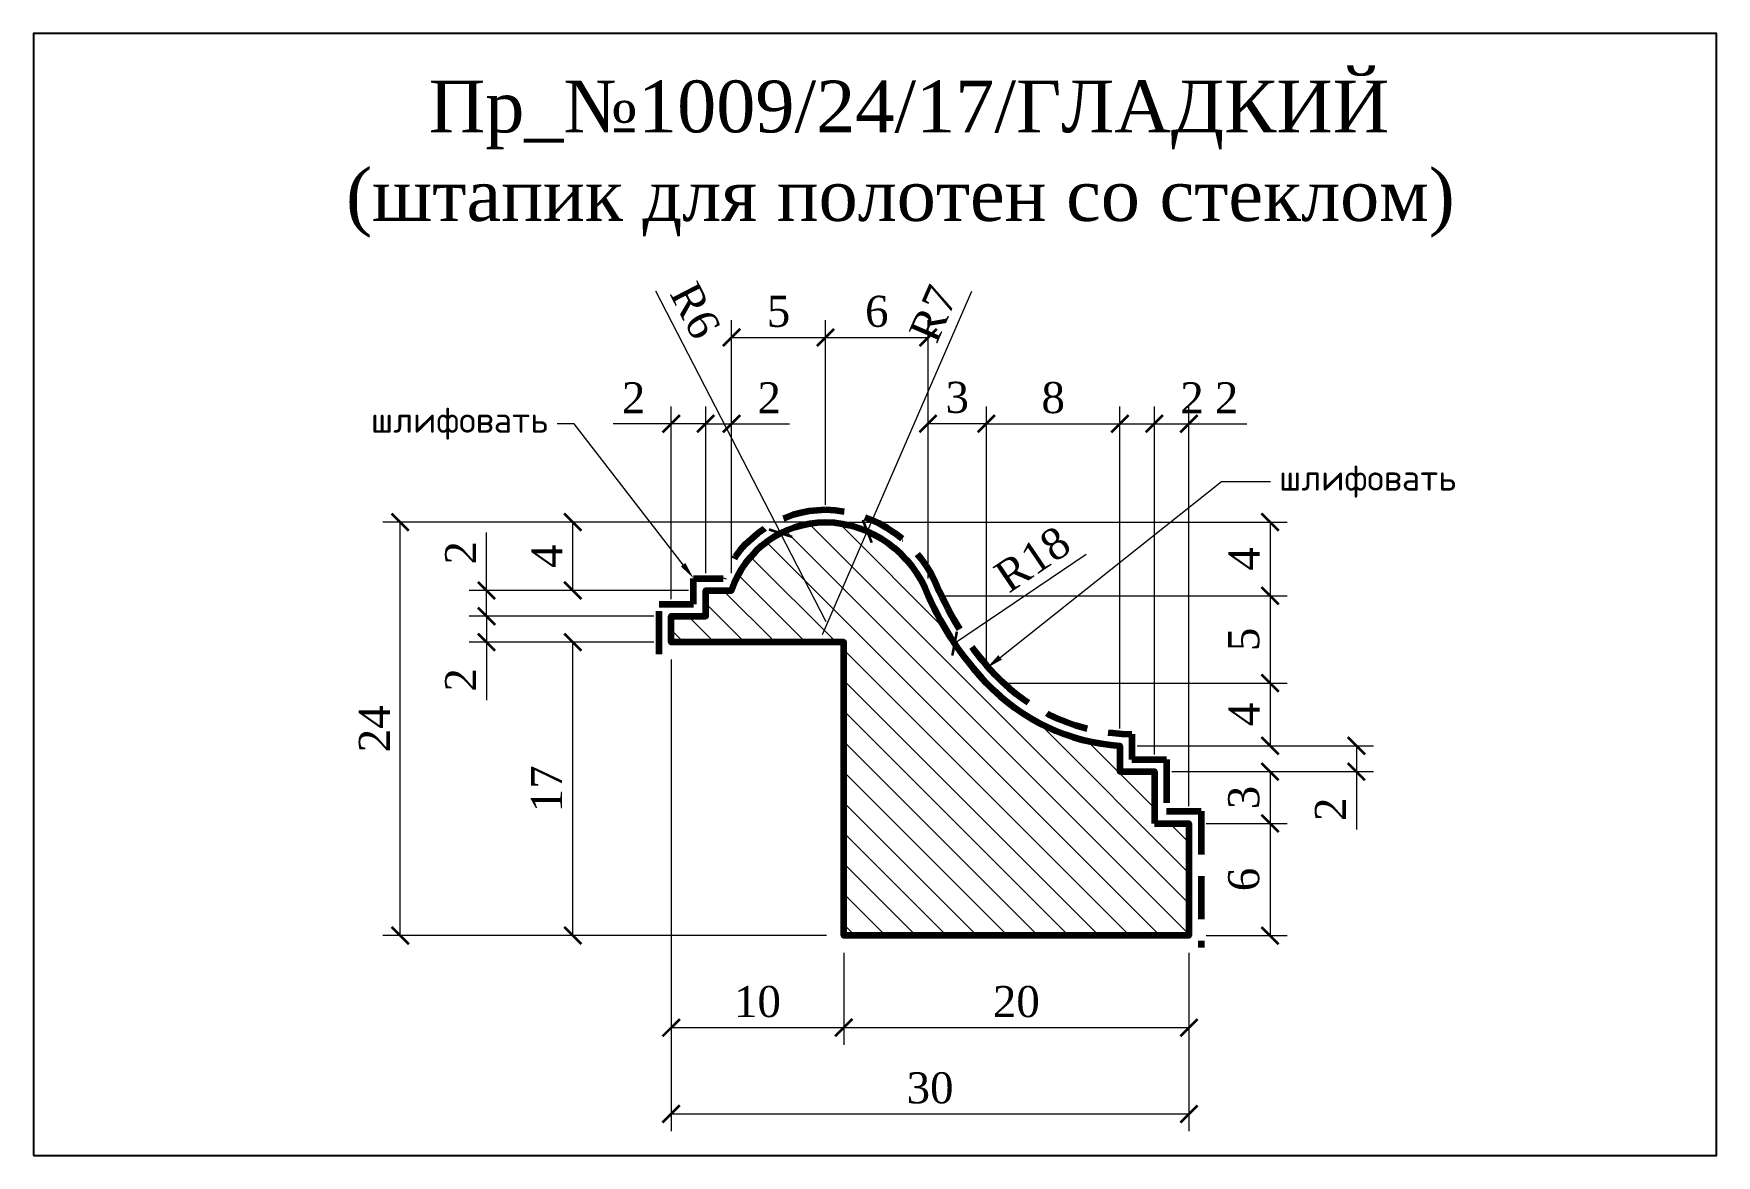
# Model space of a CAD drawing. Header units: millimetres. Extents: x 305112.1 to 305209.6, y -92837.1 to -92772.1.
import ezdxf
from ezdxf import colors
from ezdxf.entities.mleader import LeaderData, LeaderLine
from ezdxf.math import Vec2, Vec3

# ---------------------------------------------------------------- set-up
doc = ezdxf.new("R2010")
doc.units = ezdxf.units.MM
doc.header["$MEASUREMENT"] = 0
doc.linetypes.add('HIDDEN', pattern=[0.375, 0.25, -0.125])
doc.layers.add('Outside panel', color=7, linetype='Continuous', lineweight=18, true_color=0x7f5e57)
doc.layers.add('линия 50', color=1, linetype='Continuous', lineweight=211)
doc.layers.add('служебный слой РАЗМЕРЫ', color=7, linetype='Continuous', lineweight=9)
doc.layers.add('размеры в модели', color=7, linetype='Continuous')
doc.styles.add('ELECT', font='times.ttf')
doc.styles.get("Standard").update_dxf_attribs({"font": 'times.ttf'})
doc.styles.add('ЕСКД профили текст', font='isocpeur.ttf')
doc.dimstyles.new('M_1', dxfattribs={"dimtxt": 1.8, "dimasz": 1, "dimexe": 1, "dimexo": 1, "dimgap": 0.6, "dimtad": 1, "dimdec": 0, "dimdsep": 46, "dimtxsty": 'Standard', "dimblk": 'ARCHTICK', "dimcen": -5, "dimclrd": 7, "dimclre": 7, "dimclrt": 7, "dimadec": 0, "dimazin": 0, "dimtfac": 1, "dimtdec": 0, "dimtmove": 0, "dimatfit": 3, "dimfxl": 1, "dimtolj": 1, "dimtzin": 0, "dimlwd": 5, "dimlwe": 5, "dimarcsym": 0})

# ---------------------------------------------------------------- blocks, each defined once
blk = doc.blocks.new('_ArchTick')
at = {"color": 0, "linetype": 'ByBlock', "const_width": 0.15}
blk.add_lwpolyline([(-0.5, -0.5), (0.5, 0.5)], dxfattribs=at)
blk = doc.blocks.new('*D18')
at = {"layer": 'Defpoints', "color": 0, "ltscale": 1000, "transparency": 16777216}
for p in [(305179.0519565849, -92794.71619010497), (305177.0520824913, -92814.87805143098), (305179.0519565849, -92817.87805143154)]:
    blk.add_point(p, dxfattribs=at)
at = {"layer": 'размеры в модели', "color": 7, "lineweight": 5, "ltscale": 1000, "transparency": 16777216}
for p, q in [((305177.0520824913, -92813.87805143098), (305177.0520824913, -92793.71619010497)), ((305179.0519565849, -92816.87805143154), (305179.0519565849, -92793.71619010497)), ((305177.0520824913, -92794.71619010497), (305179.0519565849, -92794.71619010497)), ((305179.0519565849, -92794.71619010497), (305182.4134562244, -92794.71619010497))]:
    blk.add_line(p, q, dxfattribs=at)
at = {"layer": 'размеры в модели', "color": 7, "lineweight": 5, "ltscale": 1000, "transparency": 16777216, "rotation": 180}
blk.add_blockref('_ArchTick', (305177.0520824913, -92794.71619010497), dxfattribs=at)
at = {"layer": 'размеры в модели', "color": 7, "lineweight": 5, "ltscale": 1000, "transparency": 16777216}
blk.add_blockref('_ArchTick', (305179.0519565849, -92794.71619010497), dxfattribs=at)
at = {"layer": 'размеры в модели', "color": 7, "ltscale": 1000, "transparency": 16777216, "insert": (305181.2327064046, -92793.21619010497), "char_height": 1.8, "attachment_point": 5}
blk.add_mtext('\\A1;2', dxfattribs=at)
blk = doc.blocks.new('*D21')
at = {"layer": 'Defpoints', "color": 0, "ltscale": 1000, "transparency": 16777216}
for p in [(305179.0519565849, -92817.87805143154), (305179.0519565849, -92824.37805143098), (305183.7520824932, -92824.37805143098)]:
    blk.add_point(p, dxfattribs=at)
at = {"layer": 'размеры в модели', "color": 7, "lineweight": 5, "ltscale": 1000, "transparency": 16777216}
for p, q in [((305180.0519565849, -92817.87805143154), (305184.7520824932, -92817.87805143154)), ((305183.7520824932, -92817.87805143154), (305183.7520824932, -92824.37805143098)), ((305180.0519565849, -92824.37805143098), (305184.7520824932, -92824.37805143098))]:
    blk.add_line(p, q, dxfattribs=at)
for p, rotation in [((305183.7520824932, -92817.87805143154), 90), ((305183.7520824932, -92824.37805143098), 270)]:
    blk.add_blockref('_ArchTick', p, dxfattribs=dict(at, rotation=rotation))
at = {"layer": 'размеры в модели', "color": 7, "ltscale": 1000, "transparency": 16777216, "insert": (305182.2365093137, -92821.1280514312), "char_height": 1.8, "attachment_point": 5, "rotation": 90}
blk.add_mtext('\\A1;6', dxfattribs=at)
blk = doc.blocks.new('*D19')
at = {"layer": 'Defpoints', "color": 0, "ltscale": 1000, "transparency": 16777216}
for p in [(305180.1142572355, -92797.54237085818), (305165.4741697978, -92807.45800974796)]:
    blk.add_point(p, dxfattribs=at)
at = {"layer": 'размеры в модели', "color": 7, "lineweight": 5, "ltscale": 1000, "transparency": 16777216}
blk.add_line((305173.0880690024, -92802.30116383584), (305165.4741697978, -92807.45800974796), dxfattribs=at)
at = {"layer": 'размеры в модели', "color": 7, "lineweight": 5, "ltscale": 1000, "transparency": 16777216, "rotation": 214.1095375039375}
blk.add_blockref('_ArchTick', (305165.4741697978, -92807.45800974796), dxfattribs=at)
at = {"layer": 'размеры в модели', "color": 7, "ltscale": 1000, "transparency": 16777216, "insert": (305169.9894075405, -92802.56939235408), "char_height": 1.8, "attachment_point": 5, "rotation": 34.109537503937474}
blk.add_mtext('\\A1;R18', dxfattribs=at)
blk = doc.blocks.new('*D10')
at = {"layer": 'Defpoints', "color": 0, "ltscale": 1000, "transparency": 16777216}
for p in [(305160.414612801, -92800.95365639213), (305157.8161999777, -92806.93814787795)]:
    blk.add_point(p, dxfattribs=at)
at = {"layer": 'размеры в модели', "color": 7, "lineweight": 5, "ltscale": 1000, "transparency": 16777216}
for p in [(305166.4529505366, -92787.04655878188), (305157.8161999777, -92806.93814787795)]:
    blk.add_line(p, (305160.414612801, -92800.95365639213), dxfattribs=at)
at = {"layer": 'размеры в модели', "color": 7, "lineweight": 5, "ltscale": 1000, "transparency": 16777216, "rotation": 246.5299443198682}
blk.add_blockref('_ArchTick', (305160.414612801, -92800.95365639213), dxfattribs=at)
at = {"layer": 'размеры в модели', "color": 7, "ltscale": 1000, "transparency": 16777216, "insert": (305164.2363345023, -92788.33981049096), "char_height": 1.8, "attachment_point": 5, "rotation": 66.52994431986822}
blk.add_mtext('\\A1;R7', dxfattribs=at)
blk = doc.blocks.new('*D11')
at = {"layer": 'Defpoints', "color": 0, "ltscale": 1000, "transparency": 16777216}
for p in [(305155.389564081, -92801.05871690805), (305158.038150241, -92806.19527547827)]:
    blk.add_point(p, dxfattribs=at)
at = {"layer": 'размеры в модели', "color": 7, "lineweight": 5, "ltscale": 1000, "transparency": 16777216}
for p in [(305148.1454540771, -92787.00978926338), (305158.038150241, -92806.19527547827)]:
    blk.add_line(p, (305155.389564081, -92801.05871690805), dxfattribs=at)
at = {"layer": 'размеры в модели', "color": 7, "lineweight": 5, "ltscale": 1000, "transparency": 16777216, "rotation": 297.2771876432713}
blk.add_blockref('_ArchTick', (305155.389564081, -92801.05871690805), dxfattribs=at)
at = {"layer": 'размеры в модели', "color": 7, "ltscale": 1000, "transparency": 16777216, "insert": (305150.4443096214, -92788.16111817984), "char_height": 1.8, "attachment_point": 5, "rotation": 297.2771876432713}
blk.add_mtext('\\A1;R6', dxfattribs=at)
blk = doc.blocks.new('*D6')
at = {"layer": 'Defpoints', "color": 0, "ltscale": 1000, "transparency": 16777216}
for p in [(305149.0520824913, -92805.87805143098), (305138.3520824933, -92807.37805143098), (305149.0520824913, -92807.37805143098)]:
    blk.add_point(p, dxfattribs=at)
at = {"layer": 'размеры в модели', "color": 7, "lineweight": 5, "ltscale": 1000, "transparency": 16777216}
for p, q in [((305148.0520824913, -92805.87805143098), (305137.3520824933, -92805.87805143098)), ((305138.3520824933, -92805.87805143098), (305138.3520824933, -92807.37805143098)), ((305148.0520824913, -92807.37805143098), (305137.3520824933, -92807.37805143098)), ((305138.3520824933, -92807.37805143098), (305138.3520824933, -92810.73955107048))]:
    blk.add_line(p, q, dxfattribs=at)
for p, rotation in [((305138.3520824933, -92805.87805143098), 90), ((305138.3520824933, -92807.37805143098), 270)]:
    blk.add_blockref('_ArchTick', p, dxfattribs=dict(at, rotation=rotation))
at = {"layer": 'размеры в модели', "color": 7, "ltscale": 1000, "transparency": 16777216, "insert": (305136.8520824933, -92809.55880125068), "char_height": 1.8, "attachment_point": 5, "rotation": 90}
blk.add_mtext('\\A1;2', dxfattribs=at)
blk = doc.blocks.new('*D8')
at = {"layer": 'Defpoints', "color": 0, "ltscale": 1000, "transparency": 16777216}
for p in [(305138.3520824932, -92804.37805143098), (305151.0520824913, -92804.37805143098), (305149.0520824913, -92805.87805143098)]:
    blk.add_point(p, dxfattribs=at)
at = {"layer": 'размеры в модели', "color": 7, "lineweight": 5, "ltscale": 1000, "transparency": 16777216}
for p, q in [((305138.3520824932, -92804.37805143098), (305138.3520824932, -92801.01655179147)), ((305150.0520824913, -92804.37805143098), (305137.3520824932, -92804.37805143098)), ((305138.3520824932, -92805.87805143098), (305138.3520824932, -92804.37805143098)), ((305148.0520824913, -92805.87805143098), (305137.3520824932, -92805.87805143098))]:
    blk.add_line(p, q, dxfattribs=at)
for p, rotation in [((305138.3520824932, -92804.37805143098), 90), ((305138.3520824932, -92805.87805143098), 270)]:
    blk.add_blockref('_ArchTick', p, dxfattribs=dict(at, rotation=rotation))
at = {"layer": 'размеры в модели', "color": 7, "ltscale": 1000, "transparency": 16777216, "insert": (305136.8520824932, -92802.19730161116), "char_height": 1.8, "attachment_point": 5, "rotation": 90}
blk.add_mtext('\\A1;2', dxfattribs=at)
blk = doc.blocks.new('*D22')
at = {"layer": 'Defpoints', "color": 0, "ltscale": 1000, "transparency": 16777216}
for p in [(305177.0520824913, -92814.87805143098), (305179.0519565849, -92817.87805143154), (305183.7520824932, -92817.87805143154)]:
    blk.add_point(p, dxfattribs=at)
at = {"layer": 'размеры в модели', "color": 7, "lineweight": 5, "ltscale": 1000, "transparency": 16777216}
for p, q in [((305178.0520824913, -92814.87805143098), (305184.7520824932, -92814.87805143098)), ((305183.7520824932, -92814.87805143098), (305183.7520824932, -92817.87805143154)), ((305180.0519565849, -92817.87805143154), (305184.7520824932, -92817.87805143154))]:
    blk.add_line(p, q, dxfattribs=at)
for p, rotation in [((305183.7520824932, -92814.87805143098), 90), ((305183.7520824932, -92817.87805143154), 270)]:
    blk.add_blockref('_ArchTick', p, dxfattribs=dict(at, rotation=rotation))
at = {"layer": 'размеры в модели', "color": 7, "ltscale": 1000, "transparency": 16777216, "insert": (305182.2365093137, -92816.3780514312), "char_height": 1.8, "attachment_point": 5, "rotation": 90}
blk.add_mtext('\\A1;3', dxfattribs=at)
blk = doc.blocks.new('*D23')
at = {"layer": 'Defpoints', "color": 0, "ltscale": 1000, "transparency": 16777216}
for p in [(305175.0520824913, -92813.37805143098), (305177.0520824913, -92814.87805143098), (305188.7520824932, -92814.87805143098)]:
    blk.add_point(p, dxfattribs=at)
at = {"layer": 'размеры в модели', "color": 7, "lineweight": 5, "ltscale": 1000, "transparency": 16777216}
for p, q in [((305176.0520824913, -92813.37805143098), (305189.7520824932, -92813.37805143098)), ((305188.7520824932, -92813.37805143098), (305188.7520824932, -92814.87805143098)), ((305178.0520824913, -92814.87805143098), (305189.7520824932, -92814.87805143098)), ((305188.7520824932, -92814.87805143098), (305188.7520824932, -92818.23955107048))]:
    blk.add_line(p, q, dxfattribs=at)
for p, rotation in [((305188.7520824932, -92813.37805143098), 90), ((305188.7520824932, -92814.87805143098), 270)]:
    blk.add_blockref('_ArchTick', p, dxfattribs=dict(at, rotation=rotation))
at = {"layer": 'размеры в модели', "color": 7, "ltscale": 1000, "transparency": 16777216, "insert": (305187.2520824932, -92817.05880125068), "char_height": 1.8, "attachment_point": 5, "rotation": 90}
blk.add_mtext('\\A1;2', dxfattribs=at)
blk = doc.blocks.new('*D24')
at = {"layer": 'Defpoints', "color": 0, "ltscale": 1000, "transparency": 16777216}
for p in [(305167.316443484, -92809.74351908125), (305175.0520824913, -92813.37805143098), (305183.7520824932, -92813.37805143098)]:
    blk.add_point(p, dxfattribs=at)
at = {"layer": 'размеры в модели', "color": 7, "lineweight": 5, "ltscale": 1000, "transparency": 16777216}
for p, q in [((305168.316443484, -92809.74351908125), (305184.7520824932, -92809.74351908125)), ((305183.7520824932, -92809.74351908125), (305183.7520824932, -92813.37805143098)), ((305176.0520824913, -92813.37805143098), (305184.7520824932, -92813.37805143098))]:
    blk.add_line(p, q, dxfattribs=at)
for p, rotation in [((305183.7520824932, -92809.74351908125), 90), ((305183.7520824932, -92813.37805143098), 270)]:
    blk.add_blockref('_ArchTick', p, dxfattribs=dict(at, rotation=rotation))
at = {"layer": 'размеры в модели', "color": 7, "ltscale": 1000, "transparency": 16777216, "insert": (305182.2520824932, -92811.56078525605), "char_height": 1.8, "attachment_point": 5, "rotation": 90}
blk.add_mtext('\\A1;4', dxfattribs=at)
blk = doc.blocks.new('*D25')
at = {"layer": 'Defpoints', "color": 0, "ltscale": 1000, "transparency": 16777216}
for p in [(305163.9386348817, -92804.6838900418), (305167.316443484, -92809.74351908125), (305183.7520824932, -92809.74351908125)]:
    blk.add_point(p, dxfattribs=at)
at = {"layer": 'размеры в модели', "color": 7, "lineweight": 5, "ltscale": 1000, "transparency": 16777216}
for p, q in [((305164.9386348817, -92804.6838900418), (305184.7520824932, -92804.6838900418)), ((305183.7520824932, -92804.6838900418), (305183.7520824932, -92809.74351908125)), ((305168.316443484, -92809.74351908125), (305184.7520824932, -92809.74351908125))]:
    blk.add_line(p, q, dxfattribs=at)
for p, rotation in [((305183.7520824932, -92804.6838900418), 90), ((305183.7520824932, -92809.74351908125), 270)]:
    blk.add_blockref('_ArchTick', p, dxfattribs=dict(at, rotation=rotation))
at = {"layer": 'размеры в модели', "color": 7, "ltscale": 1000, "transparency": 16777216, "insert": (305182.2365093137, -92807.21370456147), "char_height": 1.8, "attachment_point": 5, "rotation": 90}
blk.add_mtext('\\A1;5', dxfattribs=at)
blk = doc.blocks.new('*D26')
at = {"layer": 'Defpoints', "color": 0, "ltscale": 1000, "transparency": 16777216}
for p in [(305157.9916832391, -92800.41625450496), (305163.9386348817, -92804.6838900418), (305183.7520824932, -92804.6838900418)]:
    blk.add_point(p, dxfattribs=at)
at = {"layer": 'размеры в модели', "color": 7, "lineweight": 5, "ltscale": 1000, "transparency": 16777216}
for p, q in [((305158.9916832391, -92800.41625450496), (305184.7520824932, -92800.41625450496)), ((305183.7520824932, -92800.41625450496), (305183.7520824932, -92804.6838900418)), ((305164.9386348817, -92804.6838900418), (305184.7520824932, -92804.6838900418))]:
    blk.add_line(p, q, dxfattribs=at)
for p, rotation in [((305183.7520824932, -92800.41625450496), 90), ((305183.7520824932, -92804.6838900418), 270)]:
    blk.add_blockref('_ArchTick', p, dxfattribs=dict(at, rotation=rotation))
at = {"layer": 'размеры в модели', "color": 7, "ltscale": 1000, "transparency": 16777216, "insert": (305182.2520824932, -92802.55007227331), "char_height": 1.8, "attachment_point": 5, "rotation": 90}
blk.add_mtext('\\A1;4', dxfattribs=at)
blk = doc.blocks.new('*D20')
at = {"layer": 'Defpoints', "color": 0, "ltscale": 1000, "transparency": 16777216}
for p in [(305177.0520824913, -92794.71619010497), (305175.0520824913, -92813.37805143098), (305177.0520824913, -92814.87805143098)]:
    blk.add_point(p, dxfattribs=at)
at = {"layer": 'размеры в модели', "color": 7, "lineweight": 5, "ltscale": 1000, "transparency": 16777216}
for p, q in [((305175.0520824913, -92812.37805143098), (305175.0520824913, -92793.71619010497)), ((305177.0520824913, -92813.87805143098), (305177.0520824913, -92793.71619010497)), ((305175.0520824913, -92794.71619010497), (305177.0520824913, -92794.71619010497)), ((305177.0520824913, -92794.71619010497), (305180.4135821309, -92794.71619010497))]:
    blk.add_line(p, q, dxfattribs=at)
at = {"layer": 'размеры в модели', "color": 7, "lineweight": 5, "ltscale": 1000, "transparency": 16777216, "rotation": 180}
blk.add_blockref('_ArchTick', (305175.0520824913, -92794.71619010497), dxfattribs=at)
at = {"layer": 'размеры в модели', "color": 7, "lineweight": 5, "ltscale": 1000, "transparency": 16777216}
blk.add_blockref('_ArchTick', (305177.0520824913, -92794.71619010497), dxfattribs=at)
at = {"layer": 'размеры в модели', "color": 7, "ltscale": 1000, "transparency": 16777216, "insert": (305179.2328323111, -92793.21619010497), "char_height": 1.8, "attachment_point": 5}
blk.add_mtext('\\A1;2', dxfattribs=at)
blk = doc.blocks.new('*D13')
at = {"layer": 'Defpoints', "color": 0, "ltscale": 1000, "transparency": 16777216}
for p in [(305163.9386348817, -92794.71619010497), (305163.9386348817, -92804.6838900418), (305167.316443484, -92809.74351908125)]:
    blk.add_point(p, dxfattribs=at)
at = {"layer": 'размеры в модели', "color": 7, "lineweight": 5, "ltscale": 1000, "transparency": 16777216}
for p, q in [((305163.9386348817, -92803.6838900418), (305163.9386348817, -92793.71619010497)), ((305167.316443484, -92808.74351908125), (305167.316443484, -92793.71619010497)), ((305167.316443484, -92794.71619010497), (305163.9386348817, -92794.71619010497))]:
    blk.add_line(p, q, dxfattribs=at)
at = {"layer": 'размеры в модели', "color": 7, "lineweight": 5, "ltscale": 1000, "transparency": 16777216, "rotation": 180}
blk.add_blockref('_ArchTick', (305163.9386348817, -92794.71619010497), dxfattribs=at)
at = {"layer": 'размеры в модели', "color": 7, "lineweight": 5, "ltscale": 1000, "transparency": 16777216}
blk.add_blockref('_ArchTick', (305167.316443484, -92794.71619010497), dxfattribs=at)
at = {"layer": 'размеры в модели', "color": 7, "ltscale": 1000, "transparency": 16777216, "insert": (305165.6275391829, -92793.20061692545), "char_height": 1.8, "attachment_point": 5}
blk.add_mtext('\\A1;3', dxfattribs=at)
blk = doc.blocks.new('*D16')
at = {"layer": 'Defpoints', "color": 0, "ltscale": 1000, "transparency": 16777216}
for p in [(305152.5520824913, -92794.71619010497), (305151.0520824913, -92804.37805143098), (305152.5520824913, -92804.37805143096)]:
    blk.add_point(p, dxfattribs=at)
at = {"layer": 'размеры в модели', "color": 7, "lineweight": 5, "ltscale": 1000, "transparency": 16777216}
for p, q in [((305151.0520824913, -92803.37805143098), (305151.0520824913, -92793.71619010497)), ((305152.5520824913, -92803.37805143096), (305152.5520824913, -92793.71619010497)), ((305151.0520824913, -92794.71619010497), (305152.5520824913, -92794.71619010497)), ((305152.5520824913, -92794.71619010497), (305155.9135821309, -92794.71619010497))]:
    blk.add_line(p, q, dxfattribs=at)
at = {"layer": 'размеры в модели', "color": 7, "lineweight": 5, "ltscale": 1000, "transparency": 16777216, "rotation": 180}
blk.add_blockref('_ArchTick', (305151.0520824913, -92794.71619010497), dxfattribs=at)
at = {"layer": 'размеры в модели', "color": 7, "lineweight": 5, "ltscale": 1000, "transparency": 16777216}
blk.add_blockref('_ArchTick', (305152.5520824913, -92794.71619010497), dxfattribs=at)
at = {"layer": 'размеры в модели', "color": 7, "ltscale": 1000, "transparency": 16777216, "insert": (305154.7328323111, -92793.21619010497), "char_height": 1.8, "attachment_point": 5}
blk.add_mtext('\\A1;2', dxfattribs=at)
blk = doc.blocks.new('*D17')
at = {"layer": 'Defpoints', "color": 0, "ltscale": 1000, "transparency": 16777216}
for p in [(305149.0520824913, -92794.71619010497), (305151.0520824913, -92804.37805143098), (305149.0520824913, -92805.87805143098)]:
    blk.add_point(p, dxfattribs=at)
at = {"layer": 'размеры в модели', "color": 7, "lineweight": 5, "ltscale": 1000, "transparency": 16777216}
for p, q in [((305149.0520824913, -92804.87805143098), (305149.0520824913, -92793.71619010497)), ((305151.0520824913, -92803.37805143098), (305151.0520824913, -92793.71619010497)), ((305149.0520824913, -92794.71619010497), (305145.6905828518, -92794.71619010497)), ((305151.0520824913, -92794.71619010497), (305149.0520824913, -92794.71619010497))]:
    blk.add_line(p, q, dxfattribs=at)
at = {"layer": 'размеры в модели', "color": 7, "lineweight": 5, "ltscale": 1000, "transparency": 16777216, "rotation": 180}
blk.add_blockref('_ArchTick', (305149.0520824913, -92794.71619010497), dxfattribs=at)
at = {"layer": 'размеры в модели', "color": 7, "lineweight": 5, "ltscale": 1000, "transparency": 16777216}
blk.add_blockref('_ArchTick', (305151.0520824913, -92794.71619010497), dxfattribs=at)
at = {"layer": 'размеры в модели', "color": 7, "ltscale": 1000, "transparency": 16777216, "insert": (305146.8713326716, -92793.21619010497), "char_height": 1.8, "attachment_point": 5}
blk.add_mtext('\\A1;2', dxfattribs=at)
blk = doc.blocks.new('*D7')
at = {"layer": 'Defpoints', "color": 0, "ltscale": 1000, "transparency": 16777216}
for p in [(305143.3520824933, -92807.37805143098), (305149.0520824913, -92807.37805143098), (305159.0520824913, -92824.37805143098)]:
    blk.add_point(p, dxfattribs=at)
at = {"layer": 'размеры в модели', "color": 7, "lineweight": 5, "ltscale": 1000, "transparency": 16777216}
for p, q in [((305148.0520824913, -92807.37805143098), (305142.3520824933, -92807.37805143098)), ((305143.3520824933, -92824.37805143098), (305143.3520824933, -92807.37805143098)), ((305158.0520824913, -92824.37805143098), (305142.3520824933, -92824.37805143098))]:
    blk.add_line(p, q, dxfattribs=at)
for p, rotation in [((305143.3520824933, -92807.37805143098), 90), ((305143.3520824933, -92824.37805143098), 270)]:
    blk.add_blockref('_ArchTick', p, dxfattribs=dict(at, rotation=rotation))
at = {"layer": 'размеры в модели', "color": 7, "ltscale": 1000, "transparency": 16777216, "insert": (305141.8339137838, -92815.87805143092), "char_height": 1.8, "attachment_point": 5, "rotation": 90}
blk.add_mtext('\\A1;17', dxfattribs=at)

msp = doc.modelspace()

# ---------------------------------------------------------------- hatches: boundary and pattern name
at = {"layer": 'Outside panel', "ltscale": 1000}
h = msp.add_hatch(dxfattribs=at)
h.set_pattern_fill('ANSI31', color=256, scale=10, angle=90)
h.set_pattern_definition([(135, (-2126.353090229735, -1849.366136033641), (-0.8838834764831844, -0.8838834764831844), [])])
edge = h.paths.add_edge_path()
edge.add_line((305177.0520195381, -92817.87805143154), (305179.0519565849, -92817.87805143154))
edge.add_line((305179.0519565849, -92817.87805143154), (305179.0519565849, -92824.37805143098))
edge.add_line((305179.0519565849, -92824.37805143098), (305159.0520824913, -92824.37805143098))
edge.add_line((305159.0520824913, -92824.37805143098), (305159.0520824913, -92807.37805143098))
edge.add_line((305159.0520824913, -92807.37805143098), (305149.0520824913, -92807.37805143098))
edge.add_line((305149.0520824913, -92807.37805143098), (305149.0520824913, -92805.87805143098))
edge.add_line((305149.0520824913, -92805.87805143098), (305151.0520824913, -92805.87805143098))
edge.add_line((305151.0520824913, -92805.87805143098), (305151.0520824913, -92804.37805143098))
edge.add_line((305151.0520824913, -92804.37805143098), (305152.5520824913, -92804.37805143098))
edge.add_arc((305158.038150241, -92806.1952754782), 5.779207782331973, 90.46068455736491, 161.6728856375207, ccw=False)
edge.add_arc((305157.8161999779, -92806.938147878), 6.524253792139785, 20.213519881731713, 88.45872596648218, ccw=False)
edge.add_arc((305180.1142572354, -92797.54237085817), 17.68196976517004, 203.8214047961367, 223.6327461425835)
edge.add_arc((305175.8332850779, -92801.66593409872), 11.73814167087473, 223.4837273961982, 266.184002524271)
edge.add_line((305175.0520824913, -92813.37805143098), (305175.0520824913, -92814.87805143098))
edge.add_line((305175.0520824913, -92814.87805143098), (305177.0520824913, -92814.87805143098))
edge.add_line((305177.0520824913, -92814.87805143098), (305177.0520824913, -92817.87805143154))

# ---------------------------------------------------------------- linework, layer by layer
at = {"color": 6, "ltscale": 1000}
msp.add_lwpolyline([(305112.1119021005, -92837.11349005986), (305209.6119021005, -92837.11349005986), (305209.6119021005, -92772.11349005986), (305112.1119021005, -92772.11349005986)], close=True, dxfattribs=at)
at = {"layer": 'линия 50', "color": 1, "linetype": 'HIDDEN', "ltscale": 10, "true_color": 0xff0909}
msp.add_lwpolyline([(305148.3520824913, -92808.07805143097), (305148.3520824913, -92805.17805143096), (305150.3520824913, -92805.17805143096), (305150.3520824913, -92803.67805143096), (305152.0679143509, -92803.67805143096, -0.2999483157688139), (305157.9983229535, -92799.71619010495, -0.3064982238187128), (305164.5876007907, -92804.42061458422, 0.08635746193229545), (305167.8237192899, -92809.26115808704, 0.2039043241704876), (305175.7520824914, -92812.70377708031), (305175.7520824914, -92814.17805143096), (305177.7520824914, -92814.17805143096), (305177.7520824914, -92817.17805143153), (305179.7519565849, -92817.17805143153), (305179.7519565849, -92825.07805143097)], format="xyb", dxfattribs=at)
at = {"layer": 'линия 50', "color": 7}
msp.add_lwpolyline([(305177.0520195381, -92817.87805143154), (305179.0519565849, -92817.87805143154), (305179.0519565849, -92824.37805143098), (305159.0520824913, -92824.37805143098), (305159.0520824913, -92824.37805143098), (305159.0520824913, -92807.37805143098), (305149.0520824913, -92807.37805143098), (305149.0520824913, -92805.87805143098), (305151.0520824913, -92805.87805143098), (305151.0520824913, -92804.37805143098), (305152.5520824913, -92804.37805143096, -0.3211236016202637), (305157.9916832391, -92800.41625450496, -0.3069009842394096), (305163.9386348817, -92804.6838900418, 0.08665924357700613), (305167.316443484, -92809.74351908125, 0.1885013313226407), (305175.0520824913, -92813.37805143098), (305175.0520824913, -92814.87805143098), (305177.0520824913, -92814.87805143098), (305177.0520824913, -92817.87805143154)], format="xyb", dxfattribs=at)

# ---------------------------------------------------------------- texts
at = {"color": 7, "ltscale": 1000, "style": 'ELECT'}
for s, p in [('Пр_№1009/24/17/ГЛАДКИЙ', (305135.0062708053, -92777.8327900141)), ('(штапик для полотен со стеклом)', (305130.2131258763, -92782.96520581962))]:
    msp.add_text(s, height=3, dxfattribs=at).set_placement(p)

# ---------------------------------------------------------------- dimensions: what is measured, and where the dimension line sits
at = {"layer": 'размеры в модели', "color": 0, "ltscale": 1000}
for center, mpoint, picture, middle in [((305158.038150241, -92806.19527547827), (305155.389564081, -92801.05871690805), '*D11', (305149.0972685221, -92788.85569887309)), ((305157.8161999777, -92806.93814787795), (305160.414612801, -92800.95365639213), '*D10', (305165.6289026036, -92788.94445113928)), ((305180.1142572355, -92797.54237085818), (305165.4741697978, -92807.45800974796), '*D19', (305170.8393058584, -92803.82423693084))]:
    dim = msp.add_radius_dim(center=center, mpoint=mpoint, dimstyle='M_1', dxfattribs=at)
    dim.commit()
    dim.dimension.update_dxf_attribs({"geometry": picture, "text_midpoint": middle, "dimtype": 132})
for base, p1, p2 in [((305157.9916832391, -92789.71619010497), (305152.5520824913, -92804.37805143096), (305157.9916832391, -92800.41625450496)), ((305163.9386348817, -92789.71619010497), (305157.9916832391, -92800.41625450496), (305163.9386348817, -92804.6838900418)), ((305175.0520824913, -92794.71619010497), (305167.316443484, -92809.74351908125), (305175.0520824913, -92813.37805143098)), ((305179.0519565849, -92834.71387034861), (305149.0520824913, -92807.37805143098), (305179.0519565849, -92824.37805143098)), ((305159.0520824913, -92829.71387034861), (305149.0520824913, -92807.37805143098), (305159.0520824913, -92824.37805143098)), ((305179.0519565849, -92829.71387034861), (305159.0520824913, -92824.37805143098), (305179.0519565849, -92824.37805143098))]:
    msp.add_linear_dim(base=base, p1=p1, p2=p2, dimstyle='M_1', dxfattribs=at).render()
for base, p1, p2, angle, picture, middle in [((305149.0520824913, -92794.71619010497), (305151.0520824913, -92804.37805143098), (305149.0520824913, -92805.87805143098), 180, '*D17', (305146.8713326716, -92793.21619010497)), ((305183.7520824932, -92804.6838900418), (305157.9916832391, -92800.41625450496), (305163.9386348817, -92804.6838900418), 90, '*D26', (305182.2520824932, -92802.55007227331)), ((305138.3520824932, -92804.37805143098), (305149.0520824913, -92805.87805143098), (305151.0520824913, -92804.37805143098), 90, '*D8', (305136.8520824932, -92802.19730161116)), ((305183.7520824932, -92809.74351908125), (305163.9386348817, -92804.6838900418), (305167.316443484, -92809.74351908125), 90, '*D25', (305182.2365093137, -92807.21370456147)), ((305138.3520824933, -92807.37805143098), (305149.0520824913, -92805.87805143098), (305149.0520824913, -92807.37805143098), 90, '*D6', (305136.8520824933, -92809.55880125068)), ((305143.3520824933, -92807.37805143098), (305159.0520824913, -92824.37805143098), (305149.0520824913, -92807.37805143098), 90, '*D7', (305141.8339137838, -92815.87805143092)), ((305183.7520824932, -92813.37805143098), (305167.316443484, -92809.74351908125), (305175.0520824913, -92813.37805143098), 90, '*D24', (305182.2520824932, -92811.56078525605)), ((305188.7520824932, -92814.87805143098), (305175.0520824913, -92813.37805143098), (305177.0520824913, -92814.87805143098), 90, '*D23', (305187.2520824932, -92817.05880125068)), ((305183.7520824932, -92817.87805143154), (305177.0520824913, -92814.87805143098), (305179.0519565849, -92817.87805143154), 90, '*D22', (305182.2365093137, -92816.3780514312)), ((305183.7520824932, -92824.37805143098), (305179.0519565849, -92817.87805143154), (305179.0519565849, -92824.37805143098), 90, '*D21', (305182.2365093137, -92821.1280514312))]:
    dim = msp.add_linear_dim(base=base, p1=p1, p2=p2, angle=angle, dimstyle='M_1', dxfattribs=at)
    dim.commit()
    dim.dimension.update_dxf_attribs({"geometry": picture, "text_midpoint": middle})
for base, p1, p2, picture, middle in [((305152.5520824913, -92794.71619010497), (305151.0520824913, -92804.37805143098), (305152.5520824913, -92804.37805143096), '*D16', (305154.7328323111, -92793.21619010497)), ((305163.9386348817, -92794.71619010497), (305167.316443484, -92809.74351908125), (305163.9386348817, -92804.6838900418), '*D13', (305165.6275391829, -92793.20061692545)), ((305177.0520824913, -92794.71619010497), (305175.0520824913, -92813.37805143098), (305177.0520824913, -92814.87805143098), '*D20', (305179.2328323111, -92793.21619010497)), ((305179.0519565849, -92794.71619010497), (305177.0520824913, -92814.87805143098), (305179.0519565849, -92817.87805143154), '*D18', (305181.2327064046, -92793.21619010497))]:
    dim = msp.add_linear_dim(base=base, p1=p1, p2=p2, dimstyle='M_1', dxfattribs=at)
    dim.commit()
    dim.dimension.update_dxf_attribs({"geometry": picture, "text_midpoint": middle})
for base, p1 in [((305133.3520824933, -92800.41625450496), (305159.0520824913, -92824.37805143098)), ((305143.3520824932, -92800.41625450496), (305151.0520824913, -92804.37805143098))]:
    msp.add_linear_dim(base=base, p1=p1, p2=(305157.9916832391, -92800.41625450496), angle=90, dimstyle='M_1', dxfattribs=at).render()

# ---------------------------------------------------------------- leaders
at = {"layer": 'служебный слой РАЗМЕРЫ'}
ml = msp.add_multileader_mtext('Standard', dxfattribs=at)
ml.set_content('\\A1;шлифовать', color=256, style='ЕСКД профили текст')
ml.set_leader_properties(color=256, linetype='ByLayer', lineweight=-1)
ml.build(insert=Vec2(0, 0))
ml.multileader.update_dxf_attribs({"dogleg_length": 1, "arrow_head_size": 1})
ctx = ml.context
ctx.base_point, ctx.char_height, ctx.arrow_head_size, ctx.landing_gap_size, ctx.plane_origin = Vec3(305131.2363795094, -92794.71619010497), 1.5, 1, 0.5, Vec3(305150.9391410743, -92782.9455106643)
ctx.text_align_type = 2
notes = []
notes.append((ctx, [(0, (1, 1, 0), (305143.4363795095, -92794.71619010497), (-1, 0), 1, [(0, [(305150.3520824913, -92803.67805143096)], 0, [])])]))
ctx.mtext.insert, ctx.mtext.alignment, ctx.mtext.flow_direction = Vec3(305141.9363795095, -92793.74119010496), 3, 5
ml = msp.add_multileader_mtext('Standard', dxfattribs=at)
ml.set_content('\\A1;шлифовать', color=256, style='ЕСКД профили текст')
ml.set_leader_properties(color=256, linetype='ByLayer', lineweight=-1)
ml.build(insert=Vec2(0, 0))
ml.multileader.update_dxf_attribs({"dogleg_length": 1, "arrow_head_size": 1})
ctx = ml.context
ctx.base_point, ctx.char_height, ctx.arrow_head_size, ctx.landing_gap_size, ctx.plane_origin = Vec3(305183.7705944401, -92798.07001537741), 1.5, 1, 0.5, Vec3(305204.0249179911, -92765.23485218355)
notes.append((ctx, [(1, (1, 1, 0), (305180.9463679403, -92798.07001537741), (1, 0), 2.824226499767974, [(0, [(305167.3291525784, -92808.87965524783)], 0, [])])]))
ctx.mtext.insert, ctx.mtext.flow_direction = Vec3(305184.2705944401, -92797.0950153774), 5
for ctx, leaders in notes:
    for number, flags, end, landing, length, lines in leaders:
        leader = LeaderData()
        leader.index, (leader.has_last_leader_line, leader.has_dogleg_vector, leader.attachment_direction) = number, flags
        leader.last_leader_point, leader.dogleg_vector, leader.dogleg_length = Vec3(end), Vec3(landing), length
        for number, points, colour, breaks in lines:
            line = LeaderLine()
            line.index, line.vertices, line.color, line.breaks = number, Vec3.list(points), colors.encode_raw_color(colour), breaks
            leader.lines.append(line)
        ctx.leaders.append(leader)

doc.saveas('drawing.dxf')
